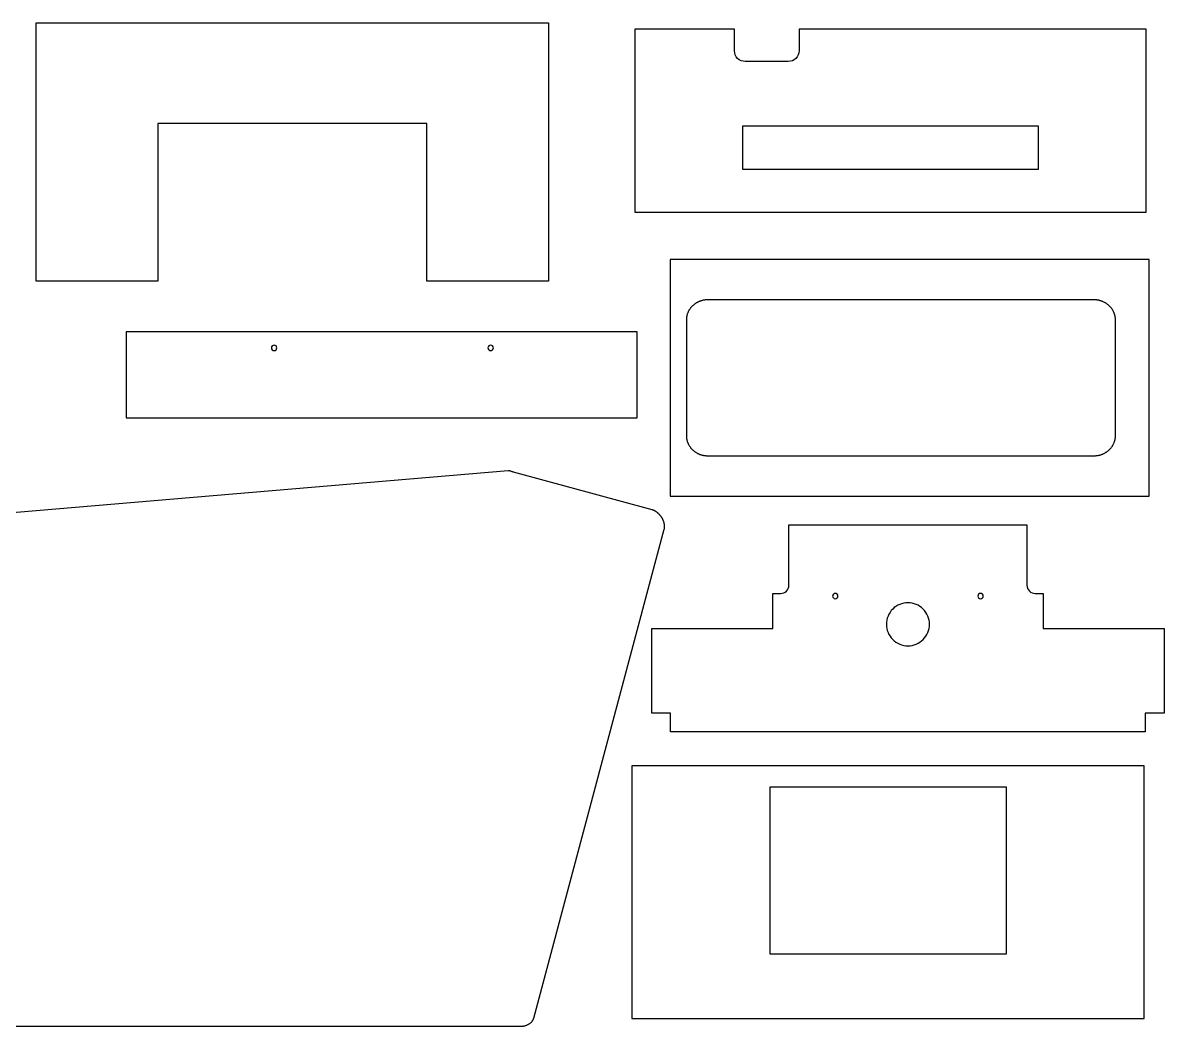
# Model space of a CAD drawing. Extents: x 1 to 150, y 1 to 98.
# Drawn here: x 43.3 to 96.3, y 1 to 47.6 of the extents above; entities that cross this region are included whole.
import ezdxf

# ---------------------------------------------------------------- set-up
doc = ezdxf.new("R2010")
doc.units = 0
doc.layers.add('LAYER_1', color=18, linetype='CONTINUOUS')

msp = doc.modelspace()

# ---------------------------------------------------------------- linework, layer by layer
at = {"layer": 'LAYER_1'}
for points in [[(43.876, 35.635), (43.876, 47.635), (67.689, 47.635), (67.689, 35.635), (62.033, 35.635), (62.033, 42.948), (49.533, 42.948), (49.533, 35.635)], [(76.702, 40.837), (90.452, 40.837), (90.452, 42.837), (76.702, 42.837)], [(95.591, 25.637), (95.591, 36.637), (73.341, 36.637), (73.341, 25.637)], [(93.028, 27.512), (93.054, 27.512), (93.079, 27.513), (93.105, 27.515), (93.13, 27.517), (93.155, 27.519), (93.18, 27.523), (93.205, 27.526), (93.23, 27.531), (93.254, 27.536), (93.278, 27.541), (93.302, 27.547), (93.325, 27.554), (93.349, 27.561), (93.372, 27.569), (93.395, 27.577), (93.417, 27.585), (93.44, 27.594), (93.462, 27.604), (93.483, 27.614), (93.505, 27.625), (93.526, 27.636), (93.547, 27.647), (93.567, 27.659), (93.587, 27.672), (93.607, 27.684), (93.626, 27.698), (93.645, 27.711), (93.664, 27.725), (93.682, 27.74), (93.7, 27.755), (93.718, 27.77), (93.735, 27.786), (93.752, 27.802), (93.768, 27.818), (93.784, 27.835), (93.8, 27.852), (93.815, 27.87), (93.829, 27.888), (93.844, 27.906), (93.857, 27.924), (93.87, 27.943), (93.883, 27.962), (93.896, 27.982), (93.907, 28.001), (93.919, 28.021), (93.929, 28.042), (93.94, 28.062), (93.949, 28.083), (93.959, 28.104), (93.967, 28.126), (93.975, 28.147), (93.983, 28.169), (93.99, 28.191), (93.997, 28.214), (94.002, 28.236), (94.008, 28.259), (94.012, 28.282), (94.017, 28.305), (94.02, 28.328), (94.023, 28.352), (94.025, 28.375), (94.027, 28.399), (94.028, 28.423), (94.028, 28.447), (94.028, 33.826), (94.028, 33.85), (94.027, 33.874), (94.025, 33.898), (94.023, 33.922), (94.02, 33.945), (94.017, 33.969), (94.012, 33.992), (94.008, 34.015), (94.002, 34.038), (93.997, 34.06), (93.99, 34.082), (93.983, 34.105), (93.975, 34.126), (93.967, 34.148), (93.959, 34.169), (93.949, 34.19), (93.94, 34.211), (93.929, 34.232), (93.919, 34.252), (93.907, 34.272), (93.896, 34.292), (93.883, 34.311), (93.87, 34.331), (93.857, 34.349), (93.844, 34.368), (93.829, 34.386), (93.815, 34.404), (93.8, 34.421), (93.784, 34.439), (93.768, 34.455), (93.752, 34.472), (93.735, 34.488), (93.718, 34.504), (93.7, 34.519), (93.682, 34.534), (93.664, 34.548), (93.645, 34.562), (93.626, 34.576), (93.607, 34.589), (93.587, 34.602), (93.567, 34.614), (93.547, 34.626), (93.526, 34.638), (93.505, 34.649), (93.483, 34.659), (93.462, 34.67), (93.44, 34.679), (93.417, 34.688), (93.395, 34.697), (93.372, 34.705), (93.349, 34.713), (93.325, 34.72), (93.302, 34.726), (93.278, 34.732), (93.254, 34.738), (93.23, 34.743), (93.205, 34.747), (93.18, 34.751), (93.155, 34.754), (93.13, 34.757), (93.105, 34.759), (93.079, 34.761), (93.054, 34.762), (93.028, 34.762), (75.091, 34.762), (75.065, 34.762), (75.039, 34.761), (75.014, 34.759), (74.988, 34.757), (74.963, 34.754), (74.938, 34.751), (74.914, 34.747), (74.889, 34.743), (74.865, 34.738), (74.841, 34.732), (74.817, 34.726), (74.793, 34.72), (74.77, 34.713), (74.747, 34.705), (74.724, 34.697), (74.701, 34.688), (74.679, 34.679), (74.657, 34.67), (74.635, 34.659), (74.614, 34.649), (74.593, 34.638), (74.572, 34.626), (74.552, 34.614), (74.531, 34.602), (74.512, 34.589), (74.492, 34.576), (74.473, 34.562), (74.454, 34.548), (74.436, 34.534), (74.418, 34.519), (74.401, 34.504), (74.383, 34.488), (74.367, 34.472), (74.35, 34.455), (74.334, 34.439), (74.319, 34.421), (74.304, 34.404), (74.289, 34.386), (74.275, 34.368), (74.261, 34.349), (74.248, 34.331), (74.235, 34.311), (74.223, 34.292), (74.211, 34.272), (74.2, 34.252), (74.189, 34.232), (74.179, 34.211), (74.169, 34.19), (74.16, 34.169), (74.151, 34.148), (74.143, 34.126), (74.135, 34.105), (74.128, 34.082), (74.122, 34.06), (74.116, 34.038), (74.111, 34.015), (74.106, 33.992), (74.102, 33.969), (74.099, 33.945), (74.096, 33.922), (74.093, 33.898), (74.092, 33.874), (74.091, 33.85), (74.091, 33.826), (74.091, 28.447), (74.091, 28.423), (74.092, 28.399), (74.093, 28.375), (74.096, 28.352), (74.099, 28.328), (74.102, 28.305), (74.106, 28.282), (74.111, 28.259), (74.116, 28.236), (74.122, 28.214), (74.128, 28.191), (74.135, 28.169), (74.143, 28.147), (74.151, 28.126), (74.16, 28.104), (74.169, 28.083), (74.179, 28.062), (74.189, 28.042), (74.2, 28.021), (74.211, 28.001), (74.223, 27.982), (74.235, 27.962), (74.248, 27.943), (74.261, 27.924), (74.275, 27.906), (74.289, 27.888), (74.304, 27.87), (74.319, 27.852), (74.334, 27.835), (74.35, 27.818), (74.367, 27.802), (74.383, 27.786), (74.401, 27.77), (74.418, 27.755), (74.436, 27.74), (74.454, 27.725), (74.473, 27.711), (74.492, 27.698), (74.512, 27.684), (74.531, 27.672), (74.552, 27.659), (74.572, 27.647), (74.593, 27.636), (74.614, 27.625), (74.635, 27.614), (74.657, 27.604), (74.679, 27.594), (74.701, 27.585), (74.724, 27.577), (74.747, 27.569), (74.77, 27.561), (74.793, 27.554), (74.817, 27.547), (74.841, 27.541), (74.865, 27.536), (74.889, 27.531), (74.914, 27.526), (74.938, 27.523), (74.963, 27.519), (74.988, 27.517), (75.014, 27.515), (75.039, 27.513), (75.065, 27.512), (75.091, 27.512)], [(48.061, 29.278), (71.811, 29.278), (71.811, 33.278), (48.061, 33.278)], [(71.556, 1.358), (95.369, 1.358), (95.369, 13.108), (71.556, 13.108)], [(77.963, 4.358), (88.963, 4.358), (88.963, 12.108), (77.963, 12.108)]]:
    msp.add_lwpolyline(points, close=True, dxfattribs=at)
for points in [[(79.327, 47.337), (79.327, 46.837), (79.327, 46.337, -0.414214), (78.827, 45.837), (76.827, 45.837, -0.414214), (76.327, 46.337), (76.327, 46.837), (76.327, 47.337), (76.317, 47.337), (71.702, 47.337), (71.702, 38.837), (95.452, 38.837), (95.452, 47.337), (79.355, 47.337)], [(54.936, 32.654, 0.414214), (54.811, 32.528, 0.414214), (54.936, 32.403, 0.414214), (55.062, 32.528, 0.414214)], [(64.999, 32.654, 0.414214), (64.873, 32.528, 0.414214), (64.999, 32.403, 0.414214), (65.124, 32.528, 0.414214)], [(79.354, 14.679), (73.354, 14.679), (73.354, 15.554), (72.479, 15.554), (72.479, 19.491), (78.104, 19.491), (78.104, 21.116), (78.474, 21.116, 0.414214), (78.854, 21.491), (78.854, 21.504), (78.854, 24.304), (80.054, 24.304), (88.716, 24.304), (89.916, 24.304), (89.916, 21.504), (89.916, 21.491, 0.414214), (90.296, 21.116), (90.666, 21.116), (90.666, 19.491), (96.291, 19.491), (96.291, 15.554), (95.416, 15.554), (95.416, 14.679), (89.416, 14.679)], [(81.01, 21.117, 0.414214), (80.885, 20.991, 0.414214), (81.01, 20.866, 0.414214), (81.136, 20.991, 0.414214)], [(87.76, 21.117, 0.414214), (87.635, 20.991, 0.414214), (87.76, 20.866, 0.414214), (87.886, 20.991, 0.414214)], [(84.385, 20.679, 0.414214), (83.385, 19.679, 0.414214), (84.385, 18.679, 0.414214), (85.385, 19.679, 0.414214)]]:
    msp.add_lwpolyline(points, format="xyb", close=True, dxfattribs=at)
msp.add_lwpolyline([(1.5, 1), (66.437, 1), (66.459, 1), (66.48, 1.002), (66.502, 1.004), (66.524, 1.007), (66.546, 1.011), (66.568, 1.016), (66.59, 1.022), (66.612, 1.028), (66.634, 1.035), (66.656, 1.043), (66.678, 1.052), (66.699, 1.061), (66.72, 1.071), (66.741, 1.082), (66.761, 1.094), (66.781, 1.106), (66.801, 1.119), (66.82, 1.132), (66.838, 1.146), (66.856, 1.161), (66.873, 1.176), (66.889, 1.192), (66.905, 1.208), (66.919, 1.225), (66.933, 1.242), (66.946, 1.26), (66.958, 1.278), (66.968, 1.296), (66.978, 1.315), (66.982, 1.325), (66.987, 1.335), (66.99, 1.345), (66.994, 1.355), (66.997, 1.365), (67, 1.375), (73.062, 24.094), (73.067, 24.11), (73.07, 24.126), (73.073, 24.143), (73.075, 24.159), (73.077, 24.176), (73.078, 24.193), (73.079, 24.21), (73.079, 24.227), (73.078, 24.245), (73.077, 24.262), (73.076, 24.279), (73.074, 24.297), (73.072, 24.314), (73.069, 24.332), (73.065, 24.35), (73.062, 24.367), (73.057, 24.385), (73.053, 24.402), (73.047, 24.42), (73.042, 24.437), (73.036, 24.455), (73.029, 24.472), (73.022, 24.49), (73.015, 24.507), (73.008, 24.524), (73, 24.541), (72.991, 24.558), (72.983, 24.575), (72.974, 24.592), (72.964, 24.608), (72.954, 24.624), (72.944, 24.641), (72.934, 24.657), (72.923, 24.673), (72.912, 24.688), (72.901, 24.704), (72.889, 24.719), (72.877, 24.734), (72.865, 24.748), (72.853, 24.763), (72.84, 24.777), (72.827, 24.791), (72.814, 24.804), (72.801, 24.818), (72.787, 24.831), (72.774, 24.843), (72.76, 24.855), (72.746, 24.867), (72.731, 24.879), (72.717, 24.89), (72.702, 24.901), (72.687, 24.911), (72.672, 24.921), (72.657, 24.931), (72.642, 24.94), (72.626, 24.948), (72.611, 24.957), (72.595, 24.964), (72.58, 24.971), (72.564, 24.978), (72.548, 24.984), (72.532, 24.99), (72.516, 24.995), (72.5, 25), (66.062, 26.75), (66.047, 26.754), (66.031, 26.759), (66.001, 26.77), (65.97, 26.782), (65.939, 26.792), (65.923, 26.797), (65.907, 26.802), (65.892, 26.806), (65.876, 26.809), (65.86, 26.811), (65.844, 26.813), (65.829, 26.813), (65.821, 26.813), (65.812, 26.812), (41.125, 24.719)], dxfattribs=at)

doc.saveas('drawing.dxf')
